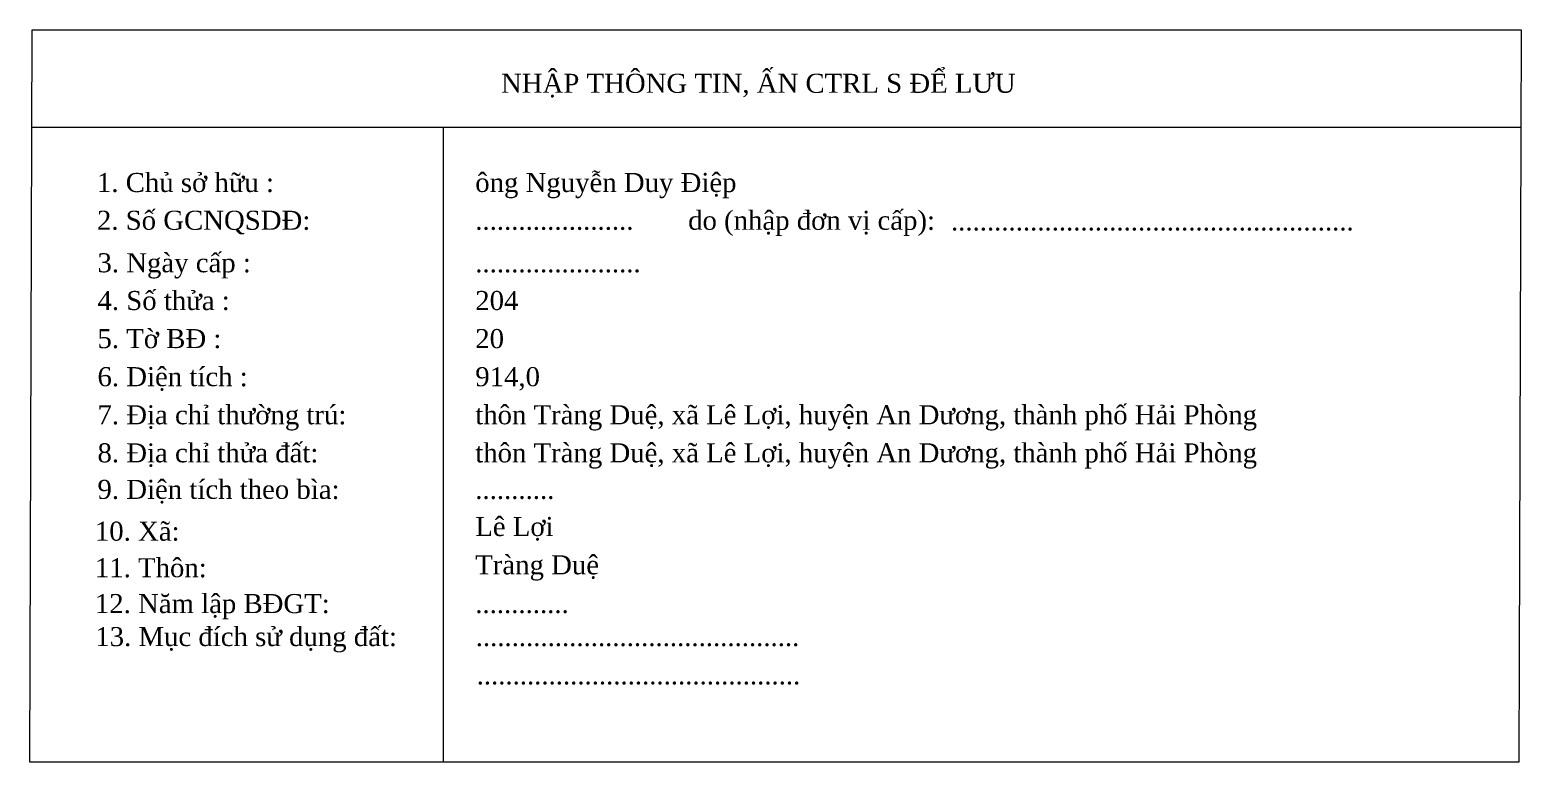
# Model space of a CAD drawing. Header units: metres. Extents: x -95 to 475, y 386 to 679.
# Drawn here: x -94.8 to 61.8, y 385.7 to 462.7 of the extents above; entities that cross this region are included whole.
import ezdxf
from ezdxf.enums import TextEntityAlignment as Align

# ---------------------------------------------------------------- set-up
doc = ezdxf.new("R2010")
doc.units = ezdxf.units.M
doc.header["$LTSCALE"] = 0.2
doc.styles.add('TNRM', font='times.ttf')

msp = doc.modelspace()

# ---------------------------------------------------------------- linework, layer by layer
at = {"color": 8, "linetype": 'Continuous', "lineweight": 0}
for p, q in [((-94.524, 452.459), (61.837, 452.459)), ((-51.325, 385.745), (-51.325, 452.459))]:
    msp.add_line(p, q, dxfattribs=at)
msp.add_lwpolyline([(-94.524, 462.668), (61.837, 462.668), (61.58, 385.745), (-94.781, 385.745)], close=True, dxfattribs=at)

# ---------------------------------------------------------------- texts
at = {"color": 7, "linetype": 'ByBlock', "lineweight": 0, "style": 'TNRM'}
msp.add_text('NHẬP THÔNG TIN, ẤN CTRL S ĐỂ LƯU', height=2, dxfattribs=at).set_placement((-45.294, 457.051), align=Align.MIDDLE_LEFT)
at = {"color": 2, "linetype": 'Continuous', "lineweight": 0, "style": 'TNRM'}
for s, p in [('1. Chủ sở hữu :', (-87.733, 445.632)), ('2. Số GCNQSDĐ:', (-87.733, 441.666)), ('do (nhập đơn vị cấp):', (-25.647, 441.661)), ('3. Ngày cấp :', (-87.674, 437.202)), ('4. Số thửa :', (-87.674, 433.236)), ('5. Tờ BĐ :', (-87.674, 429.236)), ('6. Diện tích :', (-87.674, 425.236)), ('7. Địa chỉ thường trú: ', (-87.674, 421.236)), ('8. Địa chỉ thửa đất: ', (-87.674, 417.236)), ('9. Diện tích theo bìa:', (-87.674, 413.4)), ('10. Xã: ', (-87.949, 409.008)), ('11. Thôn:', (-87.949, 405.172)), ('12. Năm lập BĐGT:', (-87.949, 401.405)), ('13. Mục đích sử dụng đất:', (-87.903, 397.937))]:
    msp.add_text(s, height=2, dxfattribs=at).set_placement(p)
at = {"color": 3, "linetype": 'Continuous', "lineweight": 0, "style": 'TNRM'}
for s, p in [('ông Nguyễn Duy Điệp', (-48.002, 445.632)), ('......................', (-48.002, 441.666)), ('........................................................', (1.959, 441.594)), ('.......................', (-48.002, 437.202)), ('204', (-48.002, 433.236)), ('20', (-48.002, 429.236)), ('914,0', (-48.002, 425.236)), ('thôn Tràng Duệ, xã Lê Lợi, huyện An Dương, thành phố Hải Phòng', (-48.002, 421.236)), ('thôn Tràng Duệ, xã Lê Lợi, huyện An Dương, thành phố Hải Phòng', (-48.002, 417.236)), ('...........', (-48.002, 413.4)), ('Lê Lợi', (-48.002, 409.497)), ('Tràng Duệ', (-48.002, 405.474)), ('.............', (-48.002, 401.405)), ('.............................................', (-47.956, 397.937)), ('.............................................', (-47.856, 393.912))]:
    msp.add_text(s, height=2, dxfattribs=at).set_placement(p)

doc.saveas('drawing.dxf')
